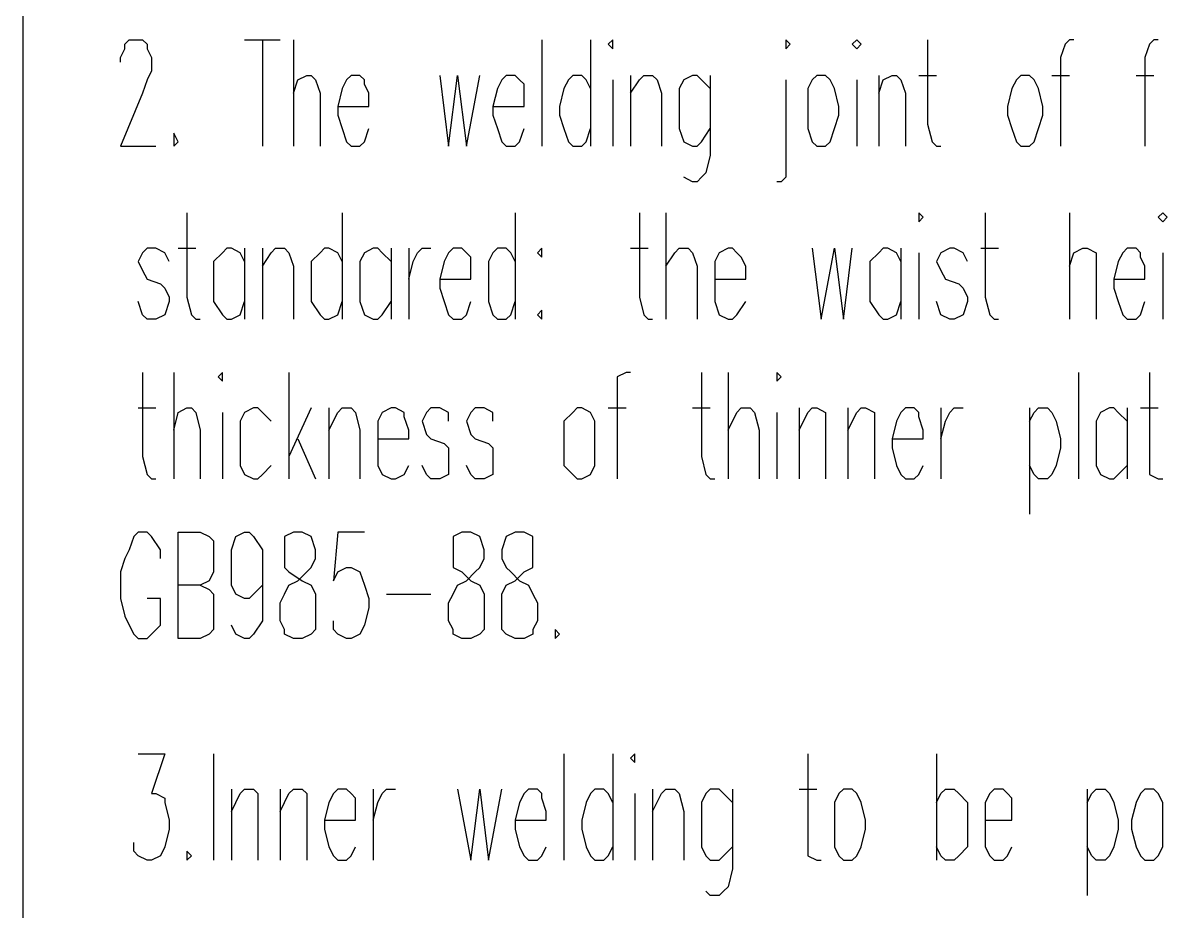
# Model space of a CAD drawing. Extents: x 13.06 to 16.25, y 9.33 to 13.85.
# Drawn here: x 15.7393 to 15.9113, y 13.3283 to 13.4619 of the extents above; entities that cross this region are included whole.
import ezdxf

# ---------------------------------------------------------------- set-up
doc = ezdxf.new("R2010")
doc.units = 0
doc.header["$MEASUREMENT"] = 0
doc.linetypes.add('AUSGEZOGEN', pattern=[0])
doc.layers.get('0').update_dxf_attribs({"linetype": 'AUSGEZOGEN'})

msp = doc.modelspace()

# ---------------------------------------------------------------- linework, layer by layer
for points in [[(15.73933, 13.584), (15.73933, 12.81)], [(15.754, 13.456), (15.754, 13.45667), (15.754, 13.45667), (15.75467, 13.458), (15.75467, 13.458), (15.75467, 13.45867), (15.75467, 13.45867), (15.75533, 13.45933), (15.75533, 13.45933), (15.75733, 13.45933), (15.75733, 13.45933), (15.758, 13.45867), (15.758, 13.45867), (15.758, 13.458), (15.758, 13.458), (15.75867, 13.45667), (15.75867, 13.45667), (15.75867, 13.45467), (15.75867, 13.45467), (15.758, 13.45333), (15.758, 13.45333), (15.75733, 13.45133), (15.75733, 13.45133), (15.754, 13.44333), (15.754, 13.44333), (15.75933, 13.44333)], [(15.77267, 13.45933), (15.778, 13.45933)], [(15.77533, 13.45933), (15.77533, 13.44333)], [(15.78, 13.45933), (15.78, 13.44333)], [(15.81733, 13.45933), (15.81733, 13.44333)], [(15.82467, 13.45933), (15.82467, 13.44333)], [(15.82733, 13.45867), (15.828, 13.458), (15.828, 13.458), (15.828, 13.45933), (15.828, 13.45933), (15.82733, 13.45867), (15.82733, 13.45867)], [(15.854, 13.45867), (15.854, 13.458), (15.854, 13.458), (15.85467, 13.45867), (15.85467, 13.45867), (15.854, 13.45933), (15.854, 13.45933), (15.854, 13.45867), (15.854, 13.45867)], [(15.864, 13.45867), (15.86467, 13.458), (15.86467, 13.458), (15.86533, 13.45867), (15.86533, 13.45867), (15.86467, 13.45933), (15.86467, 13.45933), (15.864, 13.45867), (15.864, 13.45867)], [(15.87533, 13.45933), (15.87533, 13.44667), (15.87533, 13.44667), (15.876, 13.444), (15.876, 13.444), (15.87667, 13.44333), (15.87667, 13.44333), (15.87733, 13.44333)], [(15.89733, 13.45933), (15.89667, 13.45933), (15.89667, 13.45933), (15.896, 13.45867), (15.896, 13.45867), (15.89533, 13.45667), (15.89533, 13.45667), (15.89533, 13.44333)], [(15.91, 13.45933), (15.90933, 13.45933), (15.90933, 13.45933), (15.90867, 13.45867), (15.90867, 13.45867), (15.908, 13.45667), (15.908, 13.45667), (15.908, 13.44333)], [(15.78, 13.45133), (15.78067, 13.45333), (15.78067, 13.45333), (15.782, 13.454), (15.782, 13.454), (15.78267, 13.454), (15.78267, 13.454), (15.78333, 13.45333), (15.78333, 13.45333), (15.784, 13.45133), (15.784, 13.45133), (15.784, 13.44333)], [(15.78667, 13.44933), (15.79133, 13.44933), (15.79133, 13.44933), (15.79133, 13.45133), (15.79133, 13.45133), (15.79067, 13.45267), (15.79067, 13.45267), (15.79067, 13.45333), (15.79067, 13.45333), (15.79, 13.454), (15.79, 13.454), (15.78867, 13.454), (15.78867, 13.454), (15.788, 13.45333), (15.788, 13.45333), (15.78733, 13.452), (15.78733, 13.452), (15.78667, 13.44933), (15.78667, 13.44933), (15.78667, 13.448), (15.78667, 13.448), (15.78733, 13.446), (15.78733, 13.446), (15.788, 13.444), (15.788, 13.444), (15.78867, 13.44333), (15.78867, 13.44333), (15.79, 13.44333), (15.79, 13.44333), (15.79067, 13.444), (15.79067, 13.444), (15.79133, 13.446)], [(15.802, 13.454), (15.80333, 13.44333), (15.80333, 13.44333), (15.80467, 13.454), (15.80467, 13.454), (15.806, 13.44333), (15.806, 13.44333), (15.808, 13.454)], [(15.81, 13.44933), (15.81467, 13.44933), (15.81467, 13.44933), (15.81467, 13.45133), (15.81467, 13.45133), (15.81467, 13.45267), (15.81467, 13.45267), (15.814, 13.45333), (15.814, 13.45333), (15.81333, 13.454), (15.81333, 13.454), (15.812, 13.454), (15.812, 13.454), (15.81133, 13.45333), (15.81133, 13.45333), (15.81067, 13.452), (15.81067, 13.452), (15.81, 13.44933), (15.81, 13.44933), (15.81, 13.448), (15.81, 13.448), (15.81067, 13.446), (15.81067, 13.446), (15.81133, 13.444), (15.81133, 13.444), (15.812, 13.44333), (15.812, 13.44333), (15.81333, 13.44333), (15.81333, 13.44333), (15.814, 13.444), (15.814, 13.444), (15.81467, 13.446)], [(15.82467, 13.452), (15.824, 13.45333), (15.824, 13.45333), (15.82333, 13.454), (15.82333, 13.454), (15.822, 13.454), (15.822, 13.454), (15.82133, 13.45333), (15.82133, 13.45333), (15.82067, 13.452), (15.82067, 13.452), (15.82, 13.44933), (15.82, 13.44933), (15.82, 13.448), (15.82, 13.448), (15.82067, 13.446), (15.82067, 13.446), (15.82133, 13.444), (15.82133, 13.444), (15.822, 13.44333), (15.822, 13.44333), (15.82333, 13.44333), (15.82333, 13.44333), (15.824, 13.444), (15.824, 13.444), (15.82467, 13.446)], [(15.83067, 13.454), (15.83067, 13.44333)], [(15.83067, 13.45133), (15.832, 13.45333), (15.832, 13.45333), (15.83267, 13.454), (15.83267, 13.454), (15.834, 13.454), (15.834, 13.454), (15.83467, 13.45333), (15.83467, 13.45333), (15.83533, 13.45133), (15.83533, 13.45133), (15.83533, 13.44333)], [(15.84267, 13.452), (15.84133, 13.45333), (15.84133, 13.45333), (15.84067, 13.454), (15.84067, 13.454), (15.84, 13.454), (15.84, 13.454), (15.83867, 13.45333), (15.83867, 13.45333), (15.838, 13.452), (15.838, 13.452), (15.838, 13.446), (15.838, 13.446), (15.83867, 13.444), (15.83867, 13.444), (15.84, 13.44333), (15.84, 13.44333), (15.84067, 13.44333), (15.84067, 13.44333), (15.84133, 13.444), (15.84133, 13.444), (15.84267, 13.446)], [(15.84267, 13.454), (15.84267, 13.442), (15.84267, 13.442), (15.842, 13.43933), (15.842, 13.43933), (15.84133, 13.43867), (15.84133, 13.43867), (15.84067, 13.438), (15.84067, 13.438), (15.84, 13.438), (15.84, 13.438), (15.83867, 13.43867)], [(15.85867, 13.454), (15.858, 13.45333), (15.858, 13.45333), (15.85733, 13.452), (15.85733, 13.452), (15.85733, 13.446), (15.85733, 13.446), (15.858, 13.444), (15.858, 13.444), (15.85867, 13.44333), (15.85867, 13.44333), (15.86, 13.44333), (15.86, 13.44333), (15.86067, 13.444), (15.86067, 13.444), (15.86133, 13.446), (15.86133, 13.446), (15.862, 13.448), (15.862, 13.448), (15.862, 13.44933), (15.862, 13.44933), (15.86133, 13.452), (15.86133, 13.452), (15.86067, 13.45333), (15.86067, 13.45333), (15.86, 13.454), (15.86, 13.454), (15.85867, 13.454), (15.85867, 13.454)], [(15.868, 13.454), (15.868, 13.44333)], [(15.868, 13.45133), (15.86867, 13.45333), (15.86867, 13.45333), (15.87, 13.454), (15.87, 13.454), (15.87067, 13.454), (15.87067, 13.454), (15.87133, 13.45333), (15.87133, 13.45333), (15.872, 13.45133), (15.872, 13.45133), (15.872, 13.44333)], [(15.874, 13.454), (15.87667, 13.454)], [(15.88933, 13.454), (15.88867, 13.45333), (15.88867, 13.45333), (15.888, 13.452), (15.888, 13.452), (15.88733, 13.44933), (15.88733, 13.44933), (15.88733, 13.448), (15.88733, 13.448), (15.888, 13.446), (15.888, 13.446), (15.88867, 13.444), (15.88867, 13.444), (15.88933, 13.44333), (15.88933, 13.44333), (15.89067, 13.44333), (15.89067, 13.44333), (15.89133, 13.444), (15.89133, 13.444), (15.892, 13.446), (15.892, 13.446), (15.89267, 13.448), (15.89267, 13.448), (15.89267, 13.44933), (15.89267, 13.44933), (15.892, 13.452), (15.892, 13.452), (15.89133, 13.45333), (15.89133, 13.45333), (15.89067, 13.454), (15.89067, 13.454), (15.88933, 13.454), (15.88933, 13.454)], [(15.894, 13.454), (15.89667, 13.454)], [(15.90667, 13.454), (15.90933, 13.454)], [(15.828, 13.45333), (15.828, 13.44333)], [(15.854, 13.45333), (15.854, 13.43867), (15.854, 13.43867), (15.85333, 13.438), (15.85333, 13.438), (15.85267, 13.438)], [(15.86467, 13.45333), (15.86467, 13.44333)], [(15.762, 13.44533), (15.762, 13.44333), (15.762, 13.44333), (15.76267, 13.444), (15.76267, 13.444), (15.762, 13.44533), (15.762, 13.44533)], [(15.764, 13.43333), (15.764, 13.42067), (15.764, 13.42067), (15.76467, 13.418), (15.76467, 13.418), (15.76533, 13.41733), (15.76533, 13.41733), (15.766, 13.41733)], [(15.78733, 13.43333), (15.78733, 13.41733)], [(15.81333, 13.43333), (15.81333, 13.41733)], [(15.832, 13.43333), (15.832, 13.42067), (15.832, 13.42067), (15.83267, 13.418), (15.83267, 13.418), (15.83333, 13.41733), (15.83333, 13.41733), (15.834, 13.41733)], [(15.836, 13.43333), (15.836, 13.41733)], [(15.874, 13.43267), (15.874, 13.432), (15.874, 13.432), (15.87467, 13.43267), (15.87467, 13.43267), (15.874, 13.43333), (15.874, 13.43333), (15.874, 13.43267), (15.874, 13.43267)], [(15.884, 13.43333), (15.884, 13.42067), (15.884, 13.42067), (15.88467, 13.418), (15.88467, 13.418), (15.88533, 13.41733), (15.88533, 13.41733), (15.886, 13.41733)], [(15.89667, 13.43333), (15.89667, 13.41733)], [(15.91, 13.43267), (15.91067, 13.432), (15.91067, 13.432), (15.91133, 13.43267), (15.91133, 13.43267), (15.91067, 13.43333), (15.91067, 13.43333), (15.91, 13.43267), (15.91, 13.43267)], [(15.76133, 13.426), (15.76067, 13.42733), (15.76067, 13.42733), (15.75933, 13.428), (15.75933, 13.428), (15.758, 13.428), (15.758, 13.428), (15.75733, 13.42733), (15.75733, 13.42733), (15.75667, 13.426), (15.75667, 13.426), (15.75733, 13.42467), (15.75733, 13.42467), (15.758, 13.42333), (15.758, 13.42333), (15.76, 13.42267), (15.76, 13.42267), (15.76067, 13.422), (15.76067, 13.422), (15.76133, 13.42067), (15.76133, 13.42067), (15.76133, 13.42), (15.76133, 13.42), (15.76067, 13.418), (15.76067, 13.418), (15.75933, 13.41733), (15.75933, 13.41733), (15.758, 13.41733), (15.758, 13.41733), (15.75733, 13.418), (15.75733, 13.418), (15.75667, 13.42)], [(15.76267, 13.428), (15.76533, 13.428)], [(15.77267, 13.426), (15.772, 13.42733), (15.772, 13.42733), (15.77067, 13.428), (15.77067, 13.428), (15.77, 13.428), (15.77, 13.428), (15.76933, 13.42733), (15.76933, 13.42733), (15.768, 13.426), (15.768, 13.426), (15.768, 13.42), (15.768, 13.42), (15.76933, 13.418), (15.76933, 13.418), (15.77, 13.41733), (15.77, 13.41733), (15.77067, 13.41733), (15.77067, 13.41733), (15.772, 13.418), (15.772, 13.418), (15.77267, 13.42)], [(15.77267, 13.428), (15.77267, 13.41733)], [(15.77533, 13.428), (15.77533, 13.41733)], [(15.77533, 13.42533), (15.77667, 13.42733), (15.77667, 13.42733), (15.77733, 13.428), (15.77733, 13.428), (15.77867, 13.428), (15.77867, 13.428), (15.77933, 13.42733), (15.77933, 13.42733), (15.78, 13.42533), (15.78, 13.42533), (15.78, 13.41733)], [(15.78733, 13.426), (15.78667, 13.42733), (15.78667, 13.42733), (15.78533, 13.428), (15.78533, 13.428), (15.78467, 13.428), (15.78467, 13.428), (15.784, 13.42733), (15.784, 13.42733), (15.78267, 13.426), (15.78267, 13.426), (15.78267, 13.42), (15.78267, 13.42), (15.784, 13.418), (15.784, 13.418), (15.78467, 13.41733), (15.78467, 13.41733), (15.78533, 13.41733), (15.78533, 13.41733), (15.78667, 13.418), (15.78667, 13.418), (15.78733, 13.42)], [(15.79467, 13.426), (15.79333, 13.42733), (15.79333, 13.42733), (15.79267, 13.428), (15.79267, 13.428), (15.792, 13.428), (15.792, 13.428), (15.79067, 13.42733), (15.79067, 13.42733), (15.79, 13.426), (15.79, 13.426), (15.79, 13.42), (15.79, 13.42), (15.79067, 13.418), (15.79067, 13.418), (15.792, 13.41733), (15.792, 13.41733), (15.79267, 13.41733), (15.79267, 13.41733), (15.79333, 13.418), (15.79333, 13.418), (15.79467, 13.42)], [(15.79467, 13.428), (15.79467, 13.41733)], [(15.79733, 13.428), (15.79733, 13.41733)], [(15.79733, 13.42333), (15.798, 13.426), (15.798, 13.426), (15.79867, 13.42733), (15.79867, 13.42733), (15.79933, 13.428), (15.79933, 13.428), (15.80067, 13.428)], [(15.802, 13.42333), (15.80667, 13.42333), (15.80667, 13.42333), (15.80667, 13.42533), (15.80667, 13.42533), (15.80667, 13.42667), (15.80667, 13.42667), (15.806, 13.42733), (15.806, 13.42733), (15.80533, 13.428), (15.80533, 13.428), (15.804, 13.428), (15.804, 13.428), (15.80333, 13.42733), (15.80333, 13.42733), (15.80267, 13.426), (15.80267, 13.426), (15.802, 13.42333), (15.802, 13.42333), (15.802, 13.422), (15.802, 13.422), (15.80267, 13.42), (15.80267, 13.42), (15.80333, 13.418), (15.80333, 13.418), (15.804, 13.41733), (15.804, 13.41733), (15.80533, 13.41733), (15.80533, 13.41733), (15.806, 13.418), (15.806, 13.418), (15.80667, 13.42)], [(15.81333, 13.426), (15.81267, 13.42733), (15.81267, 13.42733), (15.812, 13.428), (15.812, 13.428), (15.81067, 13.428), (15.81067, 13.428), (15.81, 13.42733), (15.81, 13.42733), (15.80933, 13.426), (15.80933, 13.426), (15.80933, 13.42), (15.80933, 13.42), (15.81, 13.418), (15.81, 13.418), (15.81067, 13.41733), (15.81067, 13.41733), (15.812, 13.41733), (15.812, 13.41733), (15.81267, 13.418), (15.81267, 13.418), (15.81333, 13.42)], [(15.81733, 13.428), (15.81667, 13.42733), (15.81667, 13.42733), (15.81733, 13.42667), (15.81733, 13.42667), (15.81733, 13.428), (15.81733, 13.428)], [(15.83067, 13.428), (15.83333, 13.428)], [(15.836, 13.42533), (15.83733, 13.42733), (15.83733, 13.42733), (15.838, 13.428), (15.838, 13.428), (15.83933, 13.428), (15.83933, 13.428), (15.84, 13.42733), (15.84, 13.42733), (15.84067, 13.42533), (15.84067, 13.42533), (15.84067, 13.41733)], [(15.84333, 13.42333), (15.848, 13.42333), (15.848, 13.42333), (15.848, 13.42533), (15.848, 13.42533), (15.84733, 13.42667), (15.84733, 13.42667), (15.84667, 13.42733), (15.84667, 13.42733), (15.846, 13.428), (15.846, 13.428), (15.84533, 13.428), (15.84533, 13.428), (15.844, 13.42733), (15.844, 13.42733), (15.84333, 13.426), (15.84333, 13.426), (15.84333, 13.42), (15.84333, 13.42), (15.844, 13.418), (15.844, 13.418), (15.84533, 13.41733), (15.84533, 13.41733), (15.846, 13.41733), (15.846, 13.41733), (15.84667, 13.418), (15.84667, 13.418), (15.848, 13.42)], [(15.858, 13.428), (15.85933, 13.41733), (15.85933, 13.41733), (15.86133, 13.428), (15.86133, 13.428), (15.86267, 13.41733), (15.86267, 13.41733), (15.864, 13.428)], [(15.87133, 13.426), (15.87067, 13.42733), (15.87067, 13.42733), (15.86933, 13.428), (15.86933, 13.428), (15.86867, 13.428), (15.86867, 13.428), (15.868, 13.42733), (15.868, 13.42733), (15.86667, 13.426), (15.86667, 13.426), (15.86667, 13.42), (15.86667, 13.42), (15.868, 13.418), (15.868, 13.418), (15.86867, 13.41733), (15.86867, 13.41733), (15.86933, 13.41733), (15.86933, 13.41733), (15.87067, 13.418), (15.87067, 13.418), (15.87133, 13.42)], [(15.87133, 13.428), (15.87133, 13.41733)], [(15.874, 13.42733), (15.874, 13.41733)], [(15.88133, 13.426), (15.88067, 13.42733), (15.88067, 13.42733), (15.87933, 13.428), (15.87933, 13.428), (15.87867, 13.428), (15.87867, 13.428), (15.87733, 13.42733), (15.87733, 13.42733), (15.87667, 13.426), (15.87667, 13.426), (15.87733, 13.42467), (15.87733, 13.42467), (15.878, 13.42333), (15.878, 13.42333), (15.88, 13.42267), (15.88, 13.42267), (15.88067, 13.422), (15.88067, 13.422), (15.88133, 13.42067), (15.88133, 13.42067), (15.88133, 13.42), (15.88133, 13.42), (15.88067, 13.418), (15.88067, 13.418), (15.87933, 13.41733), (15.87933, 13.41733), (15.87867, 13.41733), (15.87867, 13.41733), (15.87733, 13.418), (15.87733, 13.418), (15.87667, 13.42)], [(15.88333, 13.428), (15.886, 13.428)], [(15.89667, 13.42533), (15.89733, 13.42733), (15.89733, 13.42733), (15.89867, 13.428), (15.89867, 13.428), (15.89933, 13.428), (15.89933, 13.428), (15.90067, 13.42733), (15.90067, 13.42733), (15.90067, 13.41733)], [(15.90333, 13.42333), (15.908, 13.42333), (15.908, 13.42333), (15.908, 13.42533), (15.908, 13.42533), (15.90733, 13.42667), (15.90733, 13.42667), (15.90733, 13.42733), (15.90733, 13.42733), (15.90667, 13.428), (15.90667, 13.428), (15.90533, 13.428), (15.90533, 13.428), (15.90467, 13.42733), (15.90467, 13.42733), (15.904, 13.426), (15.904, 13.426), (15.90333, 13.42333), (15.90333, 13.42333), (15.90333, 13.422), (15.90333, 13.422), (15.904, 13.42), (15.904, 13.42), (15.90467, 13.418), (15.90467, 13.418), (15.90533, 13.41733), (15.90533, 13.41733), (15.90667, 13.41733), (15.90667, 13.41733), (15.90733, 13.418), (15.90733, 13.418), (15.908, 13.42)], [(15.91067, 13.42733), (15.91067, 13.41733)], [(15.81733, 13.41867), (15.81667, 13.418), (15.81667, 13.418), (15.81733, 13.41733), (15.81733, 13.41733), (15.81733, 13.41867), (15.81733, 13.41867)], [(15.75733, 13.40933), (15.75733, 13.39667), (15.75733, 13.39667), (15.758, 13.394), (15.758, 13.394), (15.75867, 13.39333), (15.75867, 13.39333), (15.75933, 13.39333)], [(15.762, 13.40933), (15.762, 13.39333)], [(15.76867, 13.40867), (15.76933, 13.408), (15.76933, 13.408), (15.76933, 13.40933), (15.76933, 13.40933), (15.76867, 13.40867), (15.76867, 13.40867)], [(15.77933, 13.40933), (15.77933, 13.39333)], [(15.83067, 13.40933), (15.83, 13.40933), (15.83, 13.40933), (15.82867, 13.40867), (15.82867, 13.40867), (15.82867, 13.39333)], [(15.84133, 13.40933), (15.84133, 13.39667), (15.84133, 13.39667), (15.842, 13.394), (15.842, 13.394), (15.84267, 13.39333), (15.84267, 13.39333), (15.84333, 13.39333)], [(15.84533, 13.40933), (15.84533, 13.39333)], [(15.85267, 13.40867), (15.85267, 13.408), (15.85267, 13.408), (15.85333, 13.40867), (15.85333, 13.40867), (15.85267, 13.40933), (15.85267, 13.40933), (15.85267, 13.40867), (15.85267, 13.40867)], [(15.898, 13.40933), (15.898, 13.39333)], [(15.90867, 13.40933), (15.90867, 13.394), (15.90867, 13.394), (15.91, 13.39333), (15.91, 13.39333), (15.91067, 13.39333)], [(15.75667, 13.404), (15.75933, 13.404)], [(15.762, 13.40067), (15.76267, 13.40333), (15.76267, 13.40333), (15.764, 13.404), (15.764, 13.404), (15.76467, 13.404), (15.76467, 13.404), (15.76533, 13.40333), (15.76533, 13.40333), (15.766, 13.40067), (15.766, 13.40067), (15.766, 13.39333)], [(15.77667, 13.402), (15.77533, 13.40333), (15.77533, 13.40333), (15.77467, 13.404), (15.77467, 13.404), (15.774, 13.404), (15.774, 13.404), (15.77267, 13.40333), (15.77267, 13.40333), (15.772, 13.402), (15.772, 13.402), (15.772, 13.39533), (15.772, 13.39533), (15.77267, 13.394), (15.77267, 13.394), (15.774, 13.39333), (15.774, 13.39333), (15.77467, 13.39333), (15.77467, 13.39333), (15.77533, 13.394), (15.77533, 13.394), (15.77667, 13.39533)], [(15.78267, 13.404), (15.77933, 13.39667)], [(15.78533, 13.404), (15.78533, 13.39333)], [(15.78533, 13.40067), (15.78667, 13.40333), (15.78667, 13.40333), (15.78733, 13.404), (15.78733, 13.404), (15.78867, 13.404), (15.78867, 13.404), (15.78933, 13.40333), (15.78933, 13.40333), (15.79, 13.40067), (15.79, 13.40067), (15.79, 13.39333)], [(15.79267, 13.39933), (15.79733, 13.39933), (15.79733, 13.39933), (15.79733, 13.40067), (15.79733, 13.40067), (15.79667, 13.40267), (15.79667, 13.40267), (15.79667, 13.40333), (15.79667, 13.40333), (15.79533, 13.404), (15.79533, 13.404), (15.79467, 13.404), (15.79467, 13.404), (15.79333, 13.40333), (15.79333, 13.40333), (15.79267, 13.402), (15.79267, 13.402), (15.79267, 13.39533), (15.79267, 13.39533), (15.79333, 13.394), (15.79333, 13.394), (15.79467, 13.39333), (15.79467, 13.39333), (15.79533, 13.39333), (15.79533, 13.39333), (15.79667, 13.394), (15.79667, 13.394), (15.79733, 13.39533)], [(15.80333, 13.402), (15.80333, 13.40333), (15.80333, 13.40333), (15.802, 13.404), (15.802, 13.404), (15.80067, 13.404), (15.80067, 13.404), (15.8, 13.40333), (15.8, 13.40333), (15.79933, 13.402), (15.79933, 13.402), (15.8, 13.4), (15.8, 13.4), (15.80067, 13.39933), (15.80067, 13.39933), (15.80267, 13.39867), (15.80267, 13.39867), (15.80333, 13.398), (15.80333, 13.398), (15.80333, 13.394), (15.80333, 13.394), (15.802, 13.39333), (15.802, 13.39333), (15.80067, 13.39333), (15.80067, 13.39333), (15.8, 13.394), (15.8, 13.394), (15.79933, 13.39533)], [(15.81, 13.402), (15.81, 13.40333), (15.81, 13.40333), (15.80867, 13.404), (15.80867, 13.404), (15.80733, 13.404), (15.80733, 13.404), (15.80667, 13.40333), (15.80667, 13.40333), (15.806, 13.402), (15.806, 13.402), (15.80667, 13.4), (15.80667, 13.4), (15.80733, 13.39933), (15.80733, 13.39933), (15.80933, 13.39867), (15.80933, 13.39867), (15.81, 13.398), (15.81, 13.398), (15.81, 13.394), (15.81, 13.394), (15.80867, 13.39333), (15.80867, 13.39333), (15.80733, 13.39333), (15.80733, 13.39333), (15.80667, 13.394), (15.80667, 13.394), (15.806, 13.39533)], [(15.82267, 13.404), (15.822, 13.40333), (15.822, 13.40333), (15.82067, 13.402), (15.82067, 13.402), (15.82067, 13.39533), (15.82067, 13.39533), (15.822, 13.394), (15.822, 13.394), (15.82267, 13.39333), (15.82267, 13.39333), (15.82333, 13.39333), (15.82333, 13.39333), (15.82467, 13.394), (15.82467, 13.394), (15.82533, 13.39533), (15.82533, 13.39533), (15.82533, 13.402), (15.82533, 13.402), (15.82467, 13.40333), (15.82467, 13.40333), (15.82333, 13.404), (15.82333, 13.404), (15.82267, 13.404), (15.82267, 13.404)], [(15.82733, 13.404), (15.83, 13.404)], [(15.84, 13.404), (15.84267, 13.404)], [(15.84533, 13.40067), (15.84667, 13.40333), (15.84667, 13.40333), (15.84733, 13.404), (15.84733, 13.404), (15.84867, 13.404), (15.84867, 13.404), (15.84933, 13.40333), (15.84933, 13.40333), (15.85, 13.40067), (15.85, 13.40067), (15.85, 13.39333)], [(15.856, 13.404), (15.856, 13.39333)], [(15.856, 13.40067), (15.85733, 13.40333), (15.85733, 13.40333), (15.858, 13.404), (15.858, 13.404), (15.85867, 13.404), (15.85867, 13.404), (15.86, 13.40333), (15.86, 13.40333), (15.86, 13.39333)], [(15.86333, 13.404), (15.86333, 13.39333)], [(15.86333, 13.40067), (15.86467, 13.40333), (15.86467, 13.40333), (15.86533, 13.404), (15.86533, 13.404), (15.866, 13.404), (15.866, 13.404), (15.86733, 13.40333), (15.86733, 13.40333), (15.86733, 13.39333)], [(15.87, 13.39933), (15.87467, 13.39933), (15.87467, 13.39933), (15.87467, 13.40067), (15.87467, 13.40067), (15.874, 13.40267), (15.874, 13.40267), (15.874, 13.40333), (15.874, 13.40333), (15.87333, 13.404), (15.87333, 13.404), (15.872, 13.404), (15.872, 13.404), (15.87133, 13.40333), (15.87133, 13.40333), (15.87067, 13.402), (15.87067, 13.402), (15.87, 13.39933), (15.87, 13.39933), (15.87, 13.398), (15.87, 13.398), (15.87067, 13.39533), (15.87067, 13.39533), (15.87133, 13.394), (15.87133, 13.394), (15.872, 13.39333), (15.872, 13.39333), (15.87333, 13.39333), (15.87333, 13.39333), (15.874, 13.394), (15.874, 13.394), (15.87467, 13.39533)], [(15.87733, 13.404), (15.87733, 13.39333)], [(15.87733, 13.39933), (15.878, 13.402), (15.878, 13.402), (15.87867, 13.40333), (15.87867, 13.40333), (15.87933, 13.404), (15.87933, 13.404), (15.88067, 13.404)], [(15.89067, 13.404), (15.89067, 13.388)], [(15.89067, 13.402), (15.89133, 13.40333), (15.89133, 13.40333), (15.892, 13.404), (15.892, 13.404), (15.89333, 13.404), (15.89333, 13.404), (15.894, 13.40333), (15.894, 13.40333), (15.89467, 13.402), (15.89467, 13.402), (15.89533, 13.39933), (15.89533, 13.39933), (15.89533, 13.398), (15.89533, 13.398), (15.89467, 13.39533), (15.89467, 13.39533), (15.894, 13.394), (15.894, 13.394), (15.89333, 13.39333), (15.89333, 13.39333), (15.892, 13.39333), (15.892, 13.39333), (15.89133, 13.394), (15.89133, 13.394), (15.89067, 13.39533)], [(15.90533, 13.402), (15.904, 13.40333), (15.904, 13.40333), (15.90333, 13.404), (15.90333, 13.404), (15.90267, 13.404), (15.90267, 13.404), (15.90133, 13.40333), (15.90133, 13.40333), (15.90067, 13.402), (15.90067, 13.402), (15.90067, 13.39533), (15.90067, 13.39533), (15.90133, 13.394), (15.90133, 13.394), (15.90267, 13.39333), (15.90267, 13.39333), (15.90333, 13.39333), (15.90333, 13.39333), (15.904, 13.394), (15.904, 13.394), (15.90533, 13.39533)], [(15.90533, 13.404), (15.90533, 13.39333)], [(15.90733, 13.404), (15.91, 13.404)], [(15.76933, 13.40333), (15.76933, 13.39333)], [(15.85267, 13.40333), (15.85267, 13.39333)], [(15.78067, 13.39933), (15.78333, 13.39333)], [(15.76, 13.38133), (15.76, 13.38267), (15.76, 13.38267), (15.75867, 13.38467), (15.75867, 13.38467), (15.758, 13.38533), (15.758, 13.38533), (15.75667, 13.38533), (15.75667, 13.38533), (15.756, 13.38467), (15.756, 13.38467), (15.75533, 13.38267), (15.75533, 13.38267), (15.75467, 13.38133), (15.75467, 13.38133), (15.754, 13.37933), (15.754, 13.37933), (15.754, 13.37533), (15.754, 13.37533), (15.75467, 13.37267), (15.75467, 13.37267), (15.75533, 13.37133), (15.75533, 13.37133), (15.756, 13.37), (15.756, 13.37), (15.75667, 13.36933), (15.75667, 13.36933), (15.758, 13.36933), (15.758, 13.36933), (15.75867, 13.37), (15.75867, 13.37), (15.76, 13.37133), (15.76, 13.37133), (15.76, 13.37533), (15.76, 13.37533), (15.758, 13.37533)], [(15.76267, 13.36933), (15.76267, 13.38533), (15.76267, 13.38533), (15.766, 13.38533), (15.766, 13.38533), (15.76733, 13.38467), (15.76733, 13.38467), (15.768, 13.384), (15.768, 13.384), (15.768, 13.37933), (15.768, 13.37933), (15.76733, 13.378), (15.76733, 13.378), (15.766, 13.37733), (15.766, 13.37733), (15.76267, 13.37733)], [(15.77533, 13.38), (15.77533, 13.37733), (15.77533, 13.37733), (15.774, 13.376), (15.774, 13.376), (15.77333, 13.37533), (15.77333, 13.37533), (15.77267, 13.37533), (15.77267, 13.37533), (15.77133, 13.376), (15.77133, 13.376), (15.77067, 13.37733), (15.77067, 13.37733), (15.77067, 13.38267), (15.77067, 13.38267), (15.77133, 13.38467), (15.77133, 13.38467), (15.77267, 13.38533), (15.77267, 13.38533), (15.77333, 13.38533), (15.77333, 13.38533), (15.774, 13.38467), (15.774, 13.38467), (15.77533, 13.38267), (15.77533, 13.38267), (15.77533, 13.372), (15.77533, 13.372), (15.774, 13.37), (15.774, 13.37), (15.77333, 13.36933), (15.77333, 13.36933), (15.77267, 13.36933), (15.77267, 13.36933), (15.77133, 13.37), (15.77133, 13.37), (15.77067, 13.37133)], [(15.78, 13.38533), (15.77867, 13.38467), (15.77867, 13.38467), (15.77867, 13.38), (15.77867, 13.38), (15.77933, 13.37933), (15.77933, 13.37933), (15.78133, 13.378), (15.78133, 13.378), (15.78267, 13.37733), (15.78267, 13.37733), (15.78333, 13.376), (15.78333, 13.376), (15.78333, 13.37067), (15.78333, 13.37067), (15.78267, 13.37), (15.78267, 13.37), (15.78133, 13.36933), (15.78133, 13.36933), (15.78, 13.36933), (15.78, 13.36933), (15.77867, 13.37), (15.77867, 13.37), (15.77867, 13.37067), (15.77867, 13.37067), (15.778, 13.372), (15.778, 13.372), (15.778, 13.37467), (15.778, 13.37467), (15.77867, 13.376), (15.77867, 13.376), (15.77933, 13.37733), (15.77933, 13.37733), (15.78067, 13.378), (15.78067, 13.378), (15.782, 13.37933), (15.782, 13.37933), (15.78267, 13.38), (15.78267, 13.38), (15.78333, 13.38133), (15.78333, 13.38133), (15.78333, 13.38267), (15.78333, 13.38267), (15.78267, 13.38467), (15.78267, 13.38467), (15.78133, 13.38533), (15.78133, 13.38533), (15.78, 13.38533), (15.78, 13.38533)], [(15.79067, 13.38533), (15.78667, 13.38533), (15.78667, 13.38533), (15.786, 13.378), (15.786, 13.378), (15.78667, 13.37933), (15.78667, 13.37933), (15.788, 13.38), (15.788, 13.38), (15.78867, 13.38), (15.78867, 13.38), (15.79, 13.37933), (15.79, 13.37933), (15.79067, 13.37733), (15.79067, 13.37733), (15.79133, 13.37533), (15.79133, 13.37533), (15.79133, 13.374), (15.79133, 13.374), (15.79067, 13.37133), (15.79067, 13.37133), (15.79, 13.37), (15.79, 13.37), (15.78867, 13.36933), (15.78867, 13.36933), (15.788, 13.36933), (15.788, 13.36933), (15.78667, 13.37), (15.78667, 13.37), (15.786, 13.37067), (15.786, 13.37067), (15.786, 13.372)], [(15.80533, 13.38533), (15.804, 13.38467), (15.804, 13.38467), (15.804, 13.38), (15.804, 13.38), (15.80533, 13.37933), (15.80533, 13.37933), (15.80667, 13.378), (15.80667, 13.378), (15.808, 13.37733), (15.808, 13.37733), (15.80867, 13.376), (15.80867, 13.376), (15.80867, 13.37067), (15.80867, 13.37067), (15.808, 13.37), (15.808, 13.37), (15.80667, 13.36933), (15.80667, 13.36933), (15.80533, 13.36933), (15.80533, 13.36933), (15.804, 13.37), (15.804, 13.37), (15.804, 13.37067), (15.804, 13.37067), (15.80333, 13.372), (15.80333, 13.372), (15.80333, 13.37467), (15.80333, 13.37467), (15.804, 13.376), (15.804, 13.376), (15.80467, 13.37733), (15.80467, 13.37733), (15.806, 13.378), (15.806, 13.378), (15.80733, 13.37933), (15.80733, 13.37933), (15.808, 13.38), (15.808, 13.38), (15.80867, 13.38133), (15.80867, 13.38133), (15.80867, 13.38267), (15.80867, 13.38267), (15.808, 13.38467), (15.808, 13.38467), (15.80667, 13.38533), (15.80667, 13.38533), (15.80533, 13.38533), (15.80533, 13.38533)], [(15.81333, 13.38533), (15.812, 13.38467), (15.812, 13.38467), (15.81133, 13.38267), (15.81133, 13.38267), (15.81133, 13.38133), (15.81133, 13.38133), (15.812, 13.38), (15.812, 13.38), (15.81267, 13.37933), (15.81267, 13.37933), (15.814, 13.378), (15.814, 13.378), (15.81533, 13.37733), (15.81533, 13.37733), (15.816, 13.376), (15.816, 13.376), (15.81667, 13.37467), (15.81667, 13.37467), (15.81667, 13.372), (15.81667, 13.372), (15.816, 13.37067), (15.816, 13.37067), (15.816, 13.37), (15.816, 13.37), (15.81467, 13.36933), (15.81467, 13.36933), (15.81333, 13.36933), (15.81333, 13.36933), (15.812, 13.37), (15.812, 13.37), (15.81133, 13.37067), (15.81133, 13.37067), (15.81133, 13.376), (15.81133, 13.376), (15.812, 13.37733), (15.812, 13.37733), (15.81333, 13.378), (15.81333, 13.378), (15.81467, 13.37933), (15.81467, 13.37933), (15.816, 13.38), (15.816, 13.38), (15.816, 13.38467), (15.816, 13.38467), (15.81467, 13.38533), (15.81467, 13.38533), (15.81333, 13.38533), (15.81333, 13.38533)], [(15.766, 13.37733), (15.76733, 13.37667), (15.76733, 13.37667), (15.768, 13.376), (15.768, 13.376), (15.768, 13.37067), (15.768, 13.37067), (15.76733, 13.37), (15.76733, 13.37), (15.766, 13.36933), (15.766, 13.36933), (15.76267, 13.36933)], [(15.794, 13.376), (15.80067, 13.376)], [(15.81933, 13.37067), (15.81933, 13.36933), (15.81933, 13.36933), (15.82, 13.37), (15.82, 13.37), (15.81933, 13.37067), (15.81933, 13.37067)], [(15.75667, 13.352), (15.76067, 13.352), (15.76067, 13.352), (15.75867, 13.346), (15.75867, 13.346), (15.75933, 13.346), (15.75933, 13.346), (15.76067, 13.34533), (15.76067, 13.34533), (15.76067, 13.34467), (15.76067, 13.34467), (15.76133, 13.342), (15.76133, 13.342), (15.76133, 13.34067), (15.76133, 13.34067), (15.76067, 13.338), (15.76067, 13.338), (15.76, 13.33667), (15.76, 13.33667), (15.75867, 13.336), (15.75867, 13.336), (15.758, 13.336), (15.758, 13.336), (15.75667, 13.33667), (15.75667, 13.33667), (15.756, 13.33733), (15.756, 13.33733), (15.756, 13.33867)], [(15.768, 13.352), (15.768, 13.336)], [(15.82067, 13.352), (15.82067, 13.336)], [(15.828, 13.352), (15.828, 13.336)], [(15.83067, 13.35133), (15.83133, 13.35067), (15.83133, 13.35067), (15.83133, 13.352), (15.83133, 13.352), (15.83067, 13.35133), (15.83067, 13.35133)], [(15.85733, 13.352), (15.85733, 13.33667), (15.85733, 13.33667), (15.85867, 13.336), (15.85867, 13.336), (15.85933, 13.336)], [(15.87667, 13.352), (15.87667, 13.336)], [(15.77067, 13.34667), (15.77067, 13.336)], [(15.77067, 13.34333), (15.772, 13.346), (15.772, 13.346), (15.77267, 13.34667), (15.77267, 13.34667), (15.774, 13.34667), (15.774, 13.34667), (15.77467, 13.346), (15.77467, 13.346), (15.77467, 13.336)], [(15.778, 13.34667), (15.778, 13.336)], [(15.778, 13.34333), (15.77933, 13.346), (15.77933, 13.346), (15.78, 13.34667), (15.78, 13.34667), (15.78133, 13.34667), (15.78133, 13.34667), (15.782, 13.346), (15.782, 13.346), (15.782, 13.336)], [(15.78467, 13.342), (15.78933, 13.342), (15.78933, 13.342), (15.78933, 13.34333), (15.78933, 13.34333), (15.78933, 13.34533), (15.78933, 13.34533), (15.78867, 13.346), (15.78867, 13.346), (15.788, 13.34667), (15.788, 13.34667), (15.78667, 13.34667), (15.78667, 13.34667), (15.786, 13.346), (15.786, 13.346), (15.78533, 13.34467), (15.78533, 13.34467), (15.78467, 13.342), (15.78467, 13.342), (15.78467, 13.34067), (15.78467, 13.34067), (15.78533, 13.338), (15.78533, 13.338), (15.786, 13.33667), (15.786, 13.33667), (15.78667, 13.336), (15.78667, 13.336), (15.788, 13.336), (15.788, 13.336), (15.78867, 13.33667), (15.78867, 13.33667), (15.78933, 13.338)], [(15.792, 13.34667), (15.792, 13.336)], [(15.792, 13.342), (15.79267, 13.34467), (15.79267, 13.34467), (15.79333, 13.346), (15.79333, 13.346), (15.794, 13.34667), (15.794, 13.34667), (15.79533, 13.34667)], [(15.80467, 13.34667), (15.80667, 13.336), (15.80667, 13.336), (15.808, 13.34667), (15.808, 13.34667), (15.80933, 13.336), (15.80933, 13.336), (15.81133, 13.34667)], [(15.81333, 13.342), (15.818, 13.342), (15.818, 13.342), (15.818, 13.34333), (15.818, 13.34333), (15.81733, 13.34533), (15.81733, 13.34533), (15.81733, 13.346), (15.81733, 13.346), (15.81667, 13.34667), (15.81667, 13.34667), (15.81533, 13.34667), (15.81533, 13.34667), (15.81467, 13.346), (15.81467, 13.346), (15.814, 13.34467), (15.814, 13.34467), (15.81333, 13.342), (15.81333, 13.342), (15.81333, 13.34067), (15.81333, 13.34067), (15.814, 13.338), (15.814, 13.338), (15.81467, 13.33667), (15.81467, 13.33667), (15.81533, 13.336), (15.81533, 13.336), (15.81667, 13.336), (15.81667, 13.336), (15.81733, 13.33667), (15.81733, 13.33667), (15.818, 13.338)], [(15.828, 13.34467), (15.82733, 13.346), (15.82733, 13.346), (15.82667, 13.34667), (15.82667, 13.34667), (15.82533, 13.34667), (15.82533, 13.34667), (15.82467, 13.346), (15.82467, 13.346), (15.824, 13.34467), (15.824, 13.34467), (15.82333, 13.342), (15.82333, 13.342), (15.82333, 13.34067), (15.82333, 13.34067), (15.824, 13.338), (15.824, 13.338), (15.82467, 13.33667), (15.82467, 13.33667), (15.82533, 13.336), (15.82533, 13.336), (15.82667, 13.336), (15.82667, 13.336), (15.82733, 13.33667), (15.82733, 13.33667), (15.828, 13.338)], [(15.83133, 13.346), (15.83133, 13.336)], [(15.834, 13.34667), (15.834, 13.336)], [(15.834, 13.34333), (15.83533, 13.346), (15.83533, 13.346), (15.836, 13.34667), (15.836, 13.34667), (15.83733, 13.34667), (15.83733, 13.34667), (15.838, 13.346), (15.838, 13.346), (15.83867, 13.34333), (15.83867, 13.34333), (15.83867, 13.336)], [(15.846, 13.34467), (15.84467, 13.346), (15.84467, 13.346), (15.844, 13.34667), (15.844, 13.34667), (15.84267, 13.34667), (15.84267, 13.34667), (15.842, 13.346), (15.842, 13.346), (15.84133, 13.34467), (15.84133, 13.34467), (15.84133, 13.338), (15.84133, 13.338), (15.842, 13.33667), (15.842, 13.33667), (15.84267, 13.336), (15.84267, 13.336), (15.844, 13.336), (15.844, 13.336), (15.84467, 13.33667), (15.84467, 13.33667), (15.846, 13.338)], [(15.846, 13.34667), (15.846, 13.33467), (15.846, 13.33467), (15.84533, 13.332), (15.84533, 13.332), (15.84467, 13.33133), (15.84467, 13.33133), (15.844, 13.33067), (15.844, 13.33067), (15.84267, 13.33067), (15.84267, 13.33067), (15.842, 13.33133)], [(15.856, 13.34667), (15.85867, 13.34667)], [(15.86267, 13.34667), (15.862, 13.346), (15.862, 13.346), (15.86133, 13.34467), (15.86133, 13.34467), (15.86133, 13.338), (15.86133, 13.338), (15.862, 13.33667), (15.862, 13.33667), (15.86267, 13.336), (15.86267, 13.336), (15.864, 13.336), (15.864, 13.336), (15.86467, 13.33667), (15.86467, 13.33667), (15.86533, 13.338), (15.86533, 13.338), (15.866, 13.34067), (15.866, 13.34067), (15.866, 13.342), (15.866, 13.342), (15.86533, 13.34467), (15.86533, 13.34467), (15.86467, 13.346), (15.86467, 13.346), (15.864, 13.34667), (15.864, 13.34667), (15.86267, 13.34667), (15.86267, 13.34667)], [(15.87667, 13.34467), (15.87733, 13.346), (15.87733, 13.346), (15.878, 13.34667), (15.878, 13.34667), (15.87933, 13.34667), (15.87933, 13.34667), (15.88, 13.346), (15.88, 13.346), (15.88133, 13.34467), (15.88133, 13.34467), (15.88133, 13.338), (15.88133, 13.338), (15.88, 13.33667), (15.88, 13.33667), (15.87933, 13.336), (15.87933, 13.336), (15.878, 13.336), (15.878, 13.336), (15.87733, 13.33667), (15.87733, 13.33667), (15.87667, 13.338)], [(15.884, 13.342), (15.888, 13.342), (15.888, 13.342), (15.888, 13.34333), (15.888, 13.34333), (15.888, 13.34533), (15.888, 13.34533), (15.88733, 13.346), (15.88733, 13.346), (15.88667, 13.34667), (15.88667, 13.34667), (15.88533, 13.34667), (15.88533, 13.34667), (15.88467, 13.346), (15.88467, 13.346), (15.884, 13.34467), (15.884, 13.34467), (15.884, 13.338), (15.884, 13.338), (15.88467, 13.33667), (15.88467, 13.33667), (15.88533, 13.336), (15.88533, 13.336), (15.88667, 13.336), (15.88667, 13.336), (15.88733, 13.33667), (15.88733, 13.33667), (15.888, 13.338)], [(15.89933, 13.34667), (15.89933, 13.33067)], [(15.89933, 13.34467), (15.9, 13.346), (15.9, 13.346), (15.90067, 13.34667), (15.90067, 13.34667), (15.902, 13.34667), (15.902, 13.34667), (15.90267, 13.346), (15.90267, 13.346), (15.90333, 13.34467), (15.90333, 13.34467), (15.904, 13.342), (15.904, 13.342), (15.904, 13.34067), (15.904, 13.34067), (15.90333, 13.338), (15.90333, 13.338), (15.90267, 13.33667), (15.90267, 13.33667), (15.902, 13.336), (15.902, 13.336), (15.90067, 13.336), (15.90067, 13.336), (15.9, 13.33667), (15.9, 13.33667), (15.89933, 13.338)], [(15.908, 13.34667), (15.90733, 13.346), (15.90733, 13.346), (15.90667, 13.34467), (15.90667, 13.34467), (15.906, 13.342), (15.906, 13.342), (15.906, 13.34067), (15.906, 13.34067), (15.90667, 13.338), (15.90667, 13.338), (15.90733, 13.33667), (15.90733, 13.33667), (15.908, 13.336), (15.908, 13.336), (15.90933, 13.336), (15.90933, 13.336), (15.91, 13.33667), (15.91, 13.33667), (15.91067, 13.338), (15.91067, 13.338), (15.91067, 13.34467), (15.91067, 13.34467), (15.91, 13.346), (15.91, 13.346), (15.90933, 13.34667), (15.90933, 13.34667), (15.908, 13.34667), (15.908, 13.34667)], [(15.764, 13.33733), (15.764, 13.336), (15.764, 13.336), (15.76467, 13.33667), (15.76467, 13.33667), (15.764, 13.33733), (15.764, 13.33733)]]:
    msp.add_lwpolyline(points)

doc.saveas('drawing.dxf')
